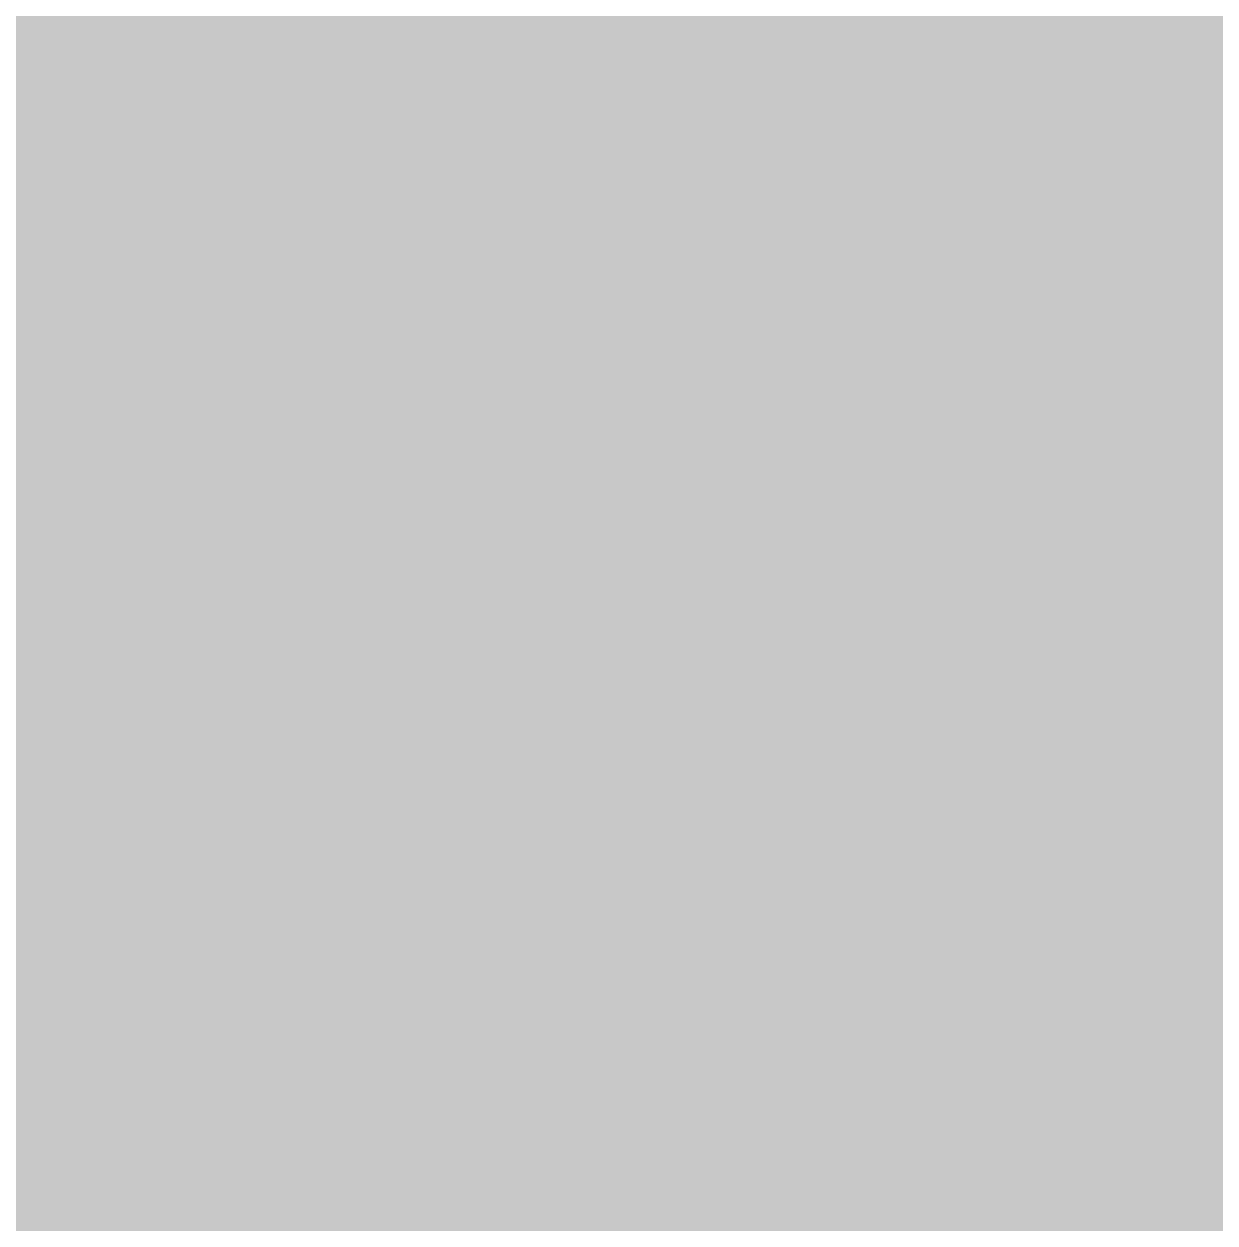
# Model space of a CAD drawing. Header units: inches. Extents: x -2 to 343, y -53 to 63.
# Drawn here: x 12.53 to 13.912, y -20.956 to -19.565 of the extents above; entities that cross this region are included whole.
import ezdxf

# ---------------------------------------------------------------- set-up
doc = ezdxf.new("R2010")
doc.units = ezdxf.units.IN
for name, color, linetype in [('Bottom Layer', 5, 'Continuous'), ('Bottom Solder', 6, 'Continuous'), ('Drill Drawing', 1, 'Continuous'), ('Multi-Layer', 9, 'Continuous'), ('Pad Holes', 156, 'Continuous'), ('Top Layer', 1, 'Continuous'), ('Top Paste', 8, 'Continuous'), ('Top Solder', 216, 'Continuous')]:
    doc.layers.add(name, color=color, linetype=linetype)

# ---------------------------------------------------------------- blocks, each defined once
blk = doc.blocks.new('38_SMD_M______101')
at = {"layer": 'Bottom Layer'}
h = blk.add_hatch(color=5, dxfattribs=at)
edge = h.paths.add_edge_path()
edge.add_arc((-1.25, 1.86), 0.3, 0, 360)
h = blk.add_hatch(color=5, dxfattribs=at)
edge = h.paths.add_edge_path()
edge.add_arc((-0.55, 1.16), 0.3, 0, 360)
at = {"layer": 'Bottom Solder'}
h = blk.add_hatch(color=6, dxfattribs=at)
edge = h.paths.add_edge_path()
edge.add_arc((-1.25, 1.86), 0.3, 0, 360)
h = blk.add_hatch(color=6, dxfattribs=at)
edge = h.paths.add_edge_path()
edge.add_arc((-0.55, 1.16), 0.3, 0, 360)
at = {"layer": 'Multi-Layer'}
h = blk.add_hatch(color=9, dxfattribs=at)
edge = h.paths.add_edge_path()
edge.add_arc((-1.25, 1.86), 0.3, 0, 360)
h = blk.add_hatch(color=9, dxfattribs=at)
edge = h.paths.add_edge_path()
edge.add_arc((-0.55, 1.16), 0.3, 0, 360)
at = {"layer": 'Pad Holes'}
h = blk.add_hatch(color=7, dxfattribs=at)
edge = h.paths.add_edge_path()
edge.add_arc((-1.25, 1.86), 0.15, 0, 360)
h = blk.add_hatch(color=7, dxfattribs=at)
edge = h.paths.add_edge_path()
edge.add_arc((-0.55, 1.16), 0.15, 0, 360)
at = {"layer": 'Top Layer'}
for points in [[(-1.7, 3.01), (-0.8, 3.01), (-0.8, 2.11), (-1.7, 2.11)], [(-0.3, 3.01), (0.6, 3.01), (0.6, 2.11), (-0.3, 2.11)], [(-1.7, 1.61), (-0.8, 1.61), (-0.8, 0.71), (-1.7, 0.71)], [(-0.3, 1.61), (0.6, 1.61), (0.6, 0.71), (-0.3, 0.71)]]:
    blk.add_hatch(color=1, dxfattribs=at).paths.add_polyline_path(points)
h = blk.add_hatch(color=1, dxfattribs=at)
edge = h.paths.add_edge_path()
edge.add_arc((-1.25, 1.86), 0.3, 0, 360)
h = blk.add_hatch(color=1, dxfattribs=at)
edge = h.paths.add_edge_path()
edge.add_arc((-0.55, 1.16), 0.3, 0, 360)
at = {"layer": 'Top Paste'}
for points in [[(-1.7, 3.01), (-0.8, 3.01), (-0.8, 2.11), (-1.7, 2.11)], [(-0.3, 3.01), (0.6, 3.01), (0.6, 2.11), (-0.3, 2.11)], [(-1.7, 1.61), (-0.8, 1.61), (-0.8, 0.71), (-1.7, 0.71)], [(-0.3, 1.61), (0.6, 1.61), (0.6, 0.71), (-0.3, 0.71)]]:
    blk.add_hatch(color=8, dxfattribs=at).paths.add_polyline_path(points)
at = {"layer": 'Top Solder'}
for points in [[(-1.8016, 3.1116), (-0.6984, 3.1116), (-0.6984, 2.0084), (-1.8016, 2.0084)], [(-0.4016, 3.1116), (0.7016, 3.1116), (0.7016, 2.0084), (-0.4016, 2.0084)], [(-1.8016, 1.7116), (-0.6984, 1.7116), (-0.6984, 0.6084), (-1.8016, 0.6084)], [(-0.4016, 1.7116), (0.7016, 1.7116), (0.7016, 0.6084), (-0.4016, 0.6084)]]:
    blk.add_hatch(color=216, dxfattribs=at).paths.add_polyline_path(points)
h = blk.add_hatch(color=216, dxfattribs=at)
edge = h.paths.add_edge_path()
edge.add_arc((-1.25, 1.86), 0.3, 0, 360)
h = blk.add_hatch(color=216, dxfattribs=at)
edge = h.paths.add_edge_path()
edge.add_arc((-0.55, 1.16), 0.3, 0, 360)

msp = doc.modelspace()

# ---------------------------------------------------------------- linework, layer by layer
at = {"layer": 'Bottom Layer'}
for points in [[(12.8707, -19.906, 0.635, 0.635, 0), (12.8707, -19.206, 0.635, 0.635, 0)], [(12.1707, -19.906, 0.635, 0.635, 0), (12.8707, -19.906, 0.635, 0.635, 0)], [(12.8707, -19.906, 0.635, 0.635, 0), (14.2707, -19.906, 0.635, 0.635, 0)], [(12.8707, -21.306, 0.635, 0.635, 0), (12.8707, -19.906, 0.635, 0.635, 0)]]:
    msp.add_lwpolyline(points, format="xyseb", dxfattribs=at)
msp.add_lwpolyline([(12.7119, -19.906, 0.3175, 0.3175, 1), (13.0294, -19.906, 0.3175, 0.3175, 1)], format="xyseb", close=True, dxfattribs=at)
msp.add_lwpolyline([(12.7119, -19.906, 0.3175, 0.3175, 1), (13.0294, -19.906, 0.3175, 0.3175, 1)], format="xyseb", close=True, dxfattribs=at)
msp.add_lwpolyline([(12.7119, -19.906, 0.3175, 0.3175, 1), (13.0294, -19.906, 0.3175, 0.3175, 1)], format="xyseb", close=True, dxfattribs=at)
msp.add_lwpolyline([(12.7119, -19.906, 0.3175, 0.3175, 1), (13.0294, -19.906, 0.3175, 0.3175, 1)], format="xyseb", close=True, dxfattribs=at)
at = {"layer": 'Drill Drawing'}
for points in [[(13.3167, -19.652, 0.0508, 0.0508, 0), (13.5707, -19.779, 0.0508, 0.0508, 0)], [(13.3167, -19.652, 0.0508, 0.0508, 0), (13.4437, -19.906, 0.0508, 0.0508, 0)], [(13.5707, -19.779, 0.0508, 0.0508, 0), (13.8247, -19.652, 0.0508, 0.0508, 0)], [(13.6977, -19.906, 0.0508, 0.0508, 0), (13.8247, -19.652, 0.0508, 0.0508, 0)], [(13.3167, -20.16, 0.0508, 0.0508, 0), (13.4437, -19.906, 0.0508, 0.0508, 0)], [(13.6977, -19.906, 0.0508, 0.0508, 0), (13.8247, -20.16, 0.0508, 0.0508, 0)], [(13.3167, -20.16, 0.0508, 0.0508, 0), (13.5707, -20.033, 0.0508, 0.0508, 0)], [(13.5707, -20.033, 0.0508, 0.0508, 0), (13.8247, -20.16, 0.0508, 0.0508, 0)], [(12.6167, -20.352, 0.0508, 0.0508, 0), (12.8707, -20.479, 0.0508, 0.0508, 0)], [(12.6167, -20.352, 0.0508, 0.0508, 0), (12.7437, -20.606, 0.0508, 0.0508, 0)], [(12.8707, -20.479, 0.0508, 0.0508, 0), (13.1247, -20.352, 0.0508, 0.0508, 0)], [(12.9977, -20.606, 0.0508, 0.0508, 0), (13.1247, -20.352, 0.0508, 0.0508, 0)], [(12.6167, -20.86, 0.0508, 0.0508, 0), (12.7437, -20.606, 0.0508, 0.0508, 0)], [(12.9977, -20.606, 0.0508, 0.0508, 0), (13.1247, -20.86, 0.0508, 0.0508, 0)], [(12.6167, -20.86, 0.0508, 0.0508, 0), (12.8707, -20.733, 0.0508, 0.0508, 0)], [(12.8707, -20.733, 0.0508, 0.0508, 0), (13.1247, -20.86, 0.0508, 0.0508, 0)]]:
    msp.add_lwpolyline(points, format="xyseb", dxfattribs=at)
for points in [[(13.304, -19.652, 0.0254, 0.0254, 1), (13.3294, -19.652, 0.0254, 0.0254, 1)], [(13.304, -19.652, 0.0254, 0.0254, 1), (13.3294, -19.652, 0.0254, 0.0254, 1)], [(13.812, -19.652, 0.0254, 0.0254, 1), (13.8374, -19.652, 0.0254, 0.0254, 1)], [(13.812, -19.652, 0.0254, 0.0254, 1), (13.8374, -19.652, 0.0254, 0.0254, 1)], [(13.558, -19.779, 0.0254, 0.0254, 1), (13.5834, -19.779, 0.0254, 0.0254, 1)], [(13.558, -19.779, 0.0254, 0.0254, 1), (13.5834, -19.779, 0.0254, 0.0254, 1)], [(13.431, -19.906, 0.0254, 0.0254, 1), (13.4564, -19.906, 0.0254, 0.0254, 1)], [(13.431, -19.906, 0.0254, 0.0254, 1), (13.4564, -19.906, 0.0254, 0.0254, 1)], [(13.685, -19.906, 0.0254, 0.0254, 1), (13.7104, -19.906, 0.0254, 0.0254, 1)], [(13.685, -19.906, 0.0254, 0.0254, 1), (13.7104, -19.906, 0.0254, 0.0254, 1)], [(13.558, -20.033, 0.0254, 0.0254, 1), (13.5834, -20.033, 0.0254, 0.0254, 1)], [(13.558, -20.033, 0.0254, 0.0254, 1), (13.5834, -20.033, 0.0254, 0.0254, 1)], [(13.304, -20.16, 0.0254, 0.0254, 1), (13.3294, -20.16, 0.0254, 0.0254, 1)], [(13.304, -20.16, 0.0254, 0.0254, 1), (13.3294, -20.16, 0.0254, 0.0254, 1)], [(13.812, -20.16, 0.0254, 0.0254, 1), (13.8374, -20.16, 0.0254, 0.0254, 1)], [(13.812, -20.16, 0.0254, 0.0254, 1), (13.8374, -20.16, 0.0254, 0.0254, 1)], [(12.604, -20.352, 0.0254, 0.0254, 1), (12.6294, -20.352, 0.0254, 0.0254, 1)], [(12.604, -20.352, 0.0254, 0.0254, 1), (12.6294, -20.352, 0.0254, 0.0254, 1)], [(13.112, -20.352, 0.0254, 0.0254, 1), (13.1374, -20.352, 0.0254, 0.0254, 1)], [(13.112, -20.352, 0.0254, 0.0254, 1), (13.1374, -20.352, 0.0254, 0.0254, 1)], [(12.858, -20.479, 0.0254, 0.0254, 1), (12.8834, -20.479, 0.0254, 0.0254, 1)], [(12.858, -20.479, 0.0254, 0.0254, 1), (12.8834, -20.479, 0.0254, 0.0254, 1)], [(12.731, -20.606, 0.0254, 0.0254, 1), (12.7564, -20.606, 0.0254, 0.0254, 1)], [(12.731, -20.606, 0.0254, 0.0254, 1), (12.7564, -20.606, 0.0254, 0.0254, 1)], [(12.985, -20.606, 0.0254, 0.0254, 1), (13.0104, -20.606, 0.0254, 0.0254, 1)], [(12.985, -20.606, 0.0254, 0.0254, 1), (13.0104, -20.606, 0.0254, 0.0254, 1)], [(12.858, -20.733, 0.0254, 0.0254, 1), (12.8834, -20.733, 0.0254, 0.0254, 1)], [(12.858, -20.733, 0.0254, 0.0254, 1), (12.8834, -20.733, 0.0254, 0.0254, 1)], [(12.604, -20.86, 0.0254, 0.0254, 1), (12.6294, -20.86, 0.0254, 0.0254, 1)], [(12.604, -20.86, 0.0254, 0.0254, 1), (12.6294, -20.86, 0.0254, 0.0254, 1)], [(13.112, -20.86, 0.0254, 0.0254, 1), (13.1374, -20.86, 0.0254, 0.0254, 1)], [(13.112, -20.86, 0.0254, 0.0254, 1), (13.1374, -20.86, 0.0254, 0.0254, 1)]]:
    msp.add_lwpolyline(points, format="xyseb", close=True, dxfattribs=at)
at = {"layer": 'Top Layer'}
for points in [[(13.5707, -20.606, 0.635, 0.635, 0), (13.5707, -19.206, 0.635, 0.635, 0)], [(12.1707, -20.606, 0.635, 0.635, 0), (13.5707, -20.606, 0.635, 0.635, 0)], [(13.5707, -22.006, 0.635, 0.635, 0), (13.5707, -20.606, 0.635, 0.635, 0)], [(13.5707, -20.606, 0.635, 0.635, 0), (14.2707, -20.606, 0.635, 0.635, 0)]]:
    msp.add_lwpolyline(points, format="xyseb", dxfattribs=at)
msp.add_lwpolyline([(13.4119, -20.606, 0.3175, 0.3175, 1), (13.7294, -20.606, 0.3175, 0.3175, 1)], format="xyseb", close=True, dxfattribs=at)
msp.add_lwpolyline([(13.4119, -20.606, 0.3175, 0.3175, 1), (13.7294, -20.606, 0.3175, 0.3175, 1)], format="xyseb", close=True, dxfattribs=at)
msp.add_lwpolyline([(13.4119, -20.606, 0.3175, 0.3175, 1), (13.7294, -20.606, 0.3175, 0.3175, 1)], format="xyseb", close=True, dxfattribs=at)
msp.add_lwpolyline([(13.4119, -20.606, 0.3175, 0.3175, 1), (13.7294, -20.606, 0.3175, 0.3175, 1)], format="xyseb", close=True, dxfattribs=at)

# ---------------------------------------------------------------- block references
at = {"rotation": 90}
msp.add_blockref('38_SMD_M______101', (14.7307, -19.356), dxfattribs=at)

doc.saveas('drawing.dxf')
